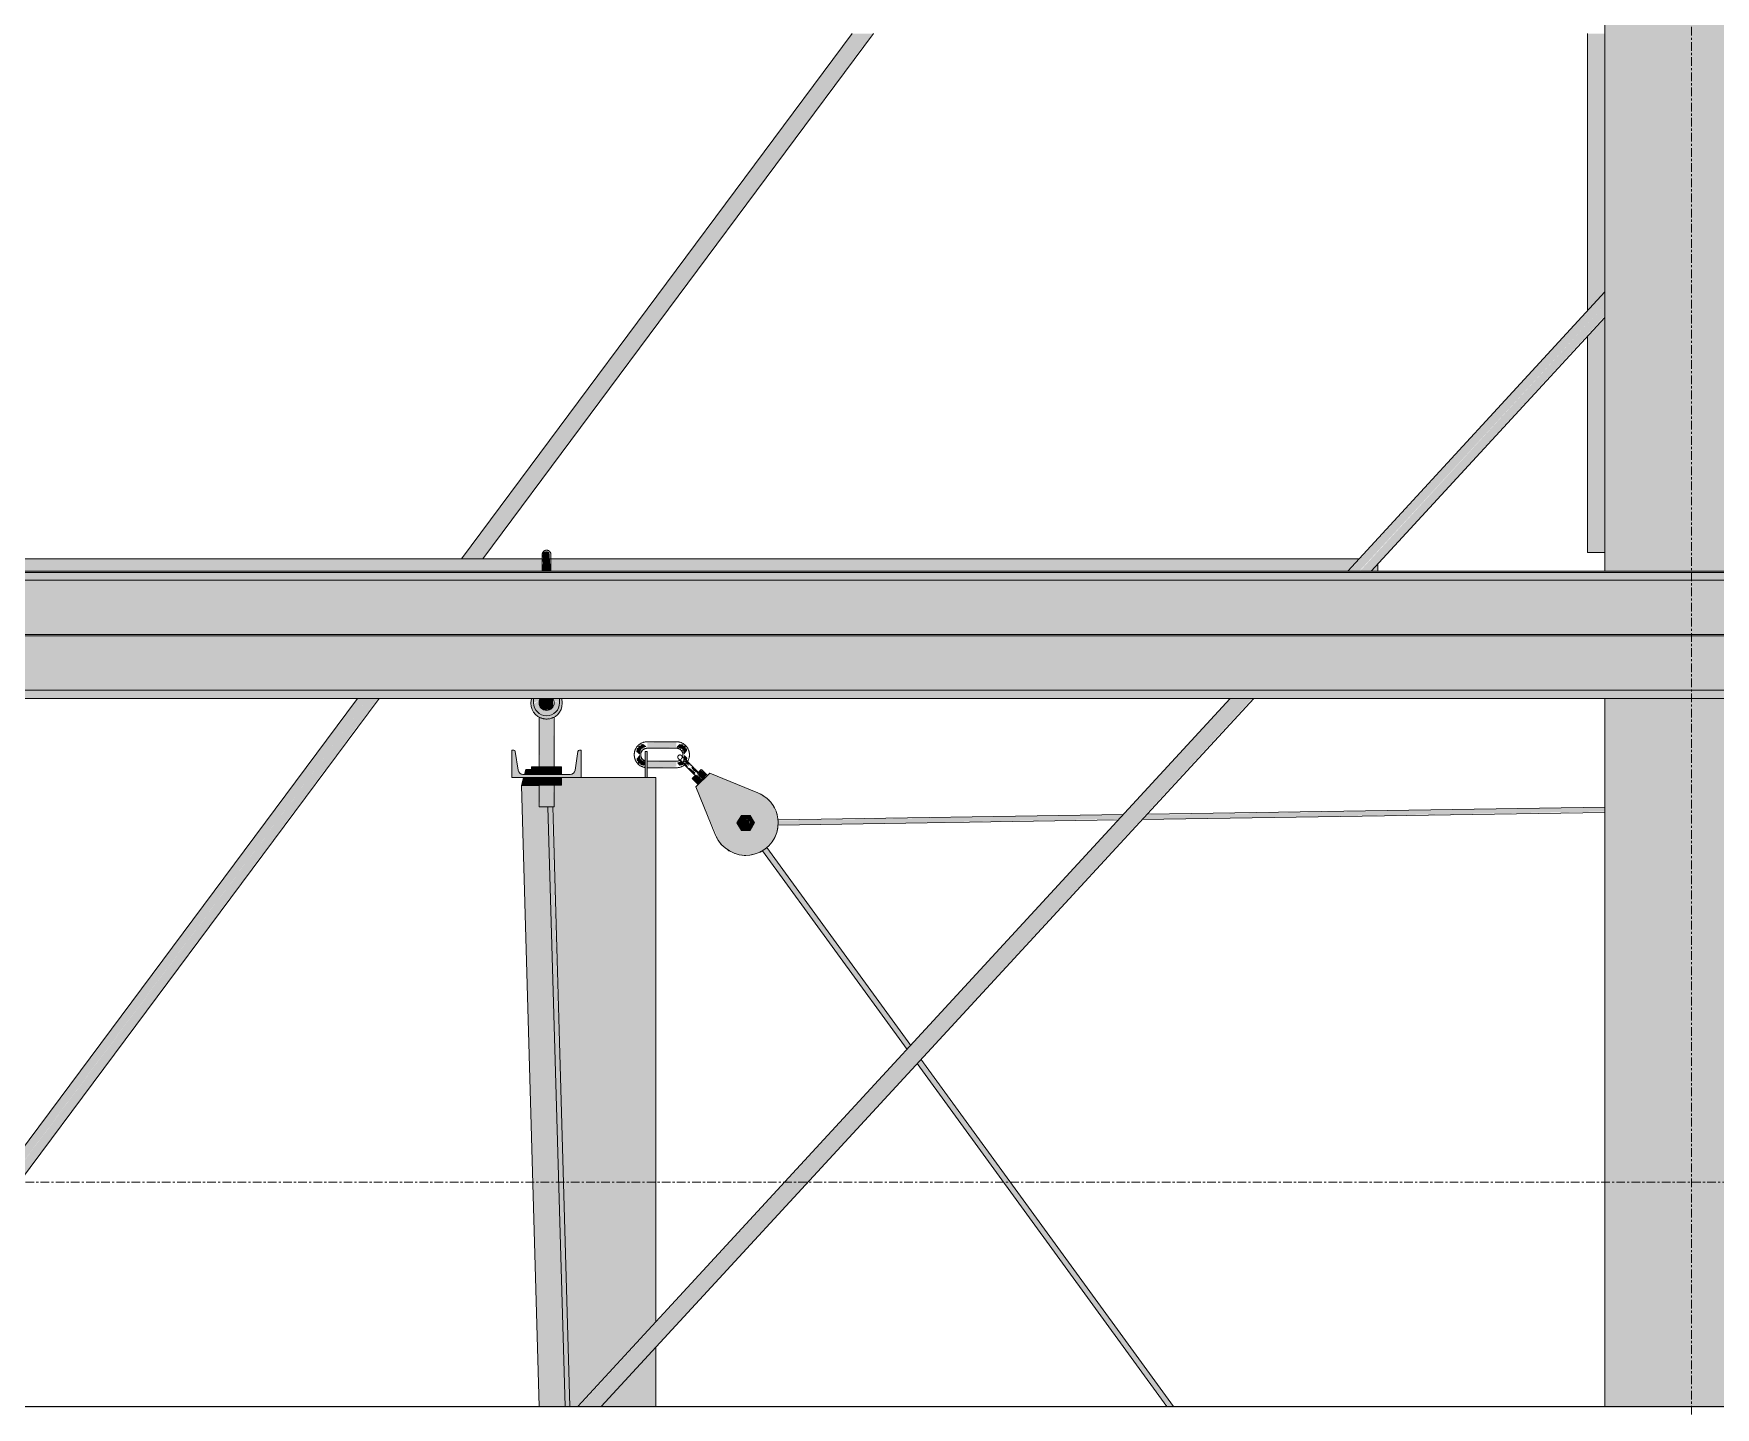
# Model space of a CAD drawing. Header units: inches. Extents: x 20426 to 36845, y -248 to 750.
# Drawn here: x 26660.3 to 26757.4, y 245 to 324.3 of the extents above; entities that cross this region are included whole.
import ezdxf

# ---------------------------------------------------------------- set-up
doc = ezdxf.new("R2010")
doc.units = ezdxf.units.IN
doc.header["$MEASUREMENT"] = 0
doc.linetypes.add('Grid Line 1_2_', pattern=[0.875, 0.5, -0.125, 0.125, -0.125])
for name, color, linetype, lineweight in [('A-FLOR-LEVL', 51, 'Continuous', 9), ('Q-SPCQ', 91, 'Continuous', 9), ('S-BEAM', 12, 'Continuous', 9), ('S-GRID', 1, 'Continuous', 9)]:
    doc.layers.add(name, color=color, linetype=linetype, lineweight=lineweight)

# ---------------------------------------------------------------- blocks, each defined once
blk = doc.blocks.new('Basketball_Backstop-Performance_Sports_Systems-3103-Ceiling_Hung - 27_-0_ to 27_-11 7_8_-V26-Elevation - South')
at = {"layer": 'Q-SPCQ'}
h = blk.add_hatch(color=256, dxfattribs=at)
h.paths.add_polyline_path([(24756.565, 293.994), (24756.515, 293.993), (24756.543, 293.784)], flags=0)
h.paths.add_polyline_path([(24756.528, 293.295), (24756.765, 293.295), (24756.765, 294.444), (24756.56, 294.377), (24756.543, 294.208), (24756.515, 294.234), (24756.565, 293.994), (24756.534, 293.433)], flags=0)
for points in [[(24757.001, 293.295), (24756.926, 294.391), (24756.765, 294.444), (24756.765, 293.295), (24756.926, 293.295)], [(24756.765, 284.75), (24757.14, 284.839), (24757.296, 284.931), (24757.415, 285.027), (24757.55, 285.203), (24757.666, 285.615), (24757.649, 285.828), (24757.62, 285.94), (24757.515, 285.886), (24757.457, 285.415), (24757.296, 285.157), (24756.951, 284.962), (24756.571, 284.963), (24756.235, 285.157), (24756.041, 285.493), (24756.015, 285.94), (24755.889, 285.886), (24755.864, 285.615), (24755.89, 285.422), (24756.116, 285.027), (24756.3, 284.881), (24756.39, 284.839), (24756.692, 284.76)], [(24756.652, 285.265), (24756.984, 285.309), (24757.144, 285.469), (24757.144, 285.906), (24757.019, 285.94), (24756.423, 285.94), (24756.343, 285.801), (24756.343, 285.574), (24756.456, 285.378)], [(24756.926, 281.375), (24758.765, 281.375), (24758.765, 282.955), (24758.574, 282.879), (24758.359, 281.671), (24758.197, 281.563), (24758.131, 281.555), (24755.271, 281.586), (24755.14, 281.729), (24755.122, 281.793), (24754.957, 282.879), (24754.765, 282.955), (24754.765, 281.375)], [(24762.578, 281.375), (24762.578, 282.875), (24762.453, 282.875), (24762.453, 281.375)], [(24762.578, 283.069), (24764.265, 283.117), (24764.265, 283.431), (24762.578, 283.383), (24762.578, 283.088)], [(24756.332, 281.555), (24756.332, 281.992), (24755.899, 281.992), (24755.899, 281.555)], [(24756.926, 281.555), (24757.198, 281.555), (24757.198, 281.992), (24756.332, 281.992), (24756.332, 281.555)], [(24757.198, 281.555), (24757.631, 281.555), (24757.631, 281.992), (24757.198, 281.992)], [(24762.578, 281.944), (24764.265, 281.992), (24764.265, 282.306), (24762.578, 282.258), (24762.578, 281.963)], [(24765.471, 281.544), (24765.556, 281.601), (24765.233, 281.936), (24765.122, 281.976), (24765.138, 281.925), (24765.233, 281.783), (24765.434, 281.657), (24765.468, 281.601)], [(24765.79, 281.225), (24766.006, 281.521), (24765.666, 281.808), (24765.514, 281.656), (24765.545, 281.589), (24765.494, 281.521), (24765.565, 281.45)], [(24756.332, 280.937), (24756.332, 281.375), (24755.899, 281.375), (24755.899, 280.937)], [(24756.926, 280.937), (24757.198, 280.937), (24757.198, 281.375), (24756.332, 281.375), (24756.332, 280.937)], [(24757.631, 280.937), (24757.631, 281.375), (24757.198, 281.375), (24757.198, 280.937)], [(24765.534, 280.969), (24765.79, 281.225), (24765.457, 281.521), (24765.391, 281.477), (24765.359, 281.501), (24765.181, 281.322), (24765.508, 280.995)], [(24768.39, 278.533), (24768.482, 278.625), (24768.442, 278.927), (24768.201, 278.991), (24768.088, 278.927), (24768.015, 278.75), (24768.14, 278.533), (24768.265, 278.533)]]:
    blk.add_hatch(color=256, dxfattribs=at).paths.add_polyline_path(points, flags=0)
h = blk.add_hatch(color=256, dxfattribs=at)
h.paths.add_polyline_path([(24708.765, 293.295), (24756.529, 293.305), (24756.515, 294), (24708.765, 294), (24708.765, 293.487)], flags=0)
h.paths.add_polyline_path([(24757.001, 293.295), (24803.045, 293.295), (24803.696, 294), (24756.991, 293.967), (24756.979, 293.766), (24757.001, 293.307)], flags=0)
h.paths.add_polyline_path([(24804.477, 293.295), (24804.765, 293.295), (24804.765, 293.718), (24804.375, 293.295)], flags=0)
h = blk.add_hatch(color=256, dxfattribs=at)
h.paths.add_polyline_path([(24756.765, 284.937), (24757.144, 285.041), (24757.415, 285.312), (24757.515, 285.687), (24757.185, 285.779), (24757.108, 285.432), (24756.926, 285.301), (24756.597, 285.297), (24756.399, 285.476), (24756.343, 285.687), (24756.321, 285.798), (24756.023, 285.628), (24756.116, 285.312), (24756.39, 285.038), (24756.652, 284.952)], flags=0)
h.paths.add_polyline_path([(24756.015, 285.687), (24756.356, 285.824), (24756.423, 285.94), (24756.015, 285.906), (24756.015, 285.758)], flags=0)
h.paths.add_polyline_path([(24757.515, 285.687), (24757.515, 285.94), (24757.144, 285.906), (24757.232, 285.801)], flags=0)
h = blk.add_hatch(color=256, dxfattribs=at)
h.paths.add_polyline_path([(24756.765, 279.687), (24756.765, 280.937), (24756.329, 280.937), (24756.386, 279.687), (24756.652, 279.687)], flags=0)
h.paths.add_polyline_path([(24756.577, 281.992), (24756.765, 281.992), (24756.765, 284.75), (24756.387, 284.833), (24756.335, 284.859), (24756.387, 281.992), (24756.518, 281.992)], flags=0)
h = blk.add_hatch(color=256, dxfattribs=at)
h.paths.add_polyline_path([(24757.075, 279.687), (24757.203, 279.687), (24757.144, 280.937), (24756.765, 280.937), (24756.765, 279.687), (24756.984, 279.687)], flags=0)
h.paths.add_polyline_path([(24756.953, 281.992), (24757.2, 281.992), (24757.143, 284.833), (24756.895, 284.761), (24756.765, 284.75), (24756.765, 281.992), (24756.926, 281.992)], flags=0)
h = blk.add_hatch(color=256, dxfattribs=at)
h.paths.add_polyline_path([(24762.21, 282.945), (24762.254, 282.811), (24762.287, 282.951)], flags=0)
h.paths.add_polyline_path([(24762.287, 283.063), (24762.313, 282.953), (24762.454, 283.019), (24762.313, 283.056)], flags=0)
h.paths.add_polyline_path([(24762.148, 282.687), (24762.21, 282.945), (24762.287, 283.063), (24762.544, 283.156), (24762.341, 283.306), (24762.2, 283.281), (24762.21, 283.216), (24762.047, 283.218), (24762.063, 283.097), (24761.984, 283.065), (24761.947, 282.859), (24762.063, 282.76)], flags=0)
h = blk.add_hatch(color=256, dxfattribs=at)
h.paths.add_polyline_path([(24762.321, 282.32), (24762.453, 282.364), (24762.315, 282.397)], flags=0)
h.paths.add_polyline_path([(24762.202, 282.397), (24762.313, 282.422), (24762.246, 282.564), (24762.209, 282.422)], flags=0)
h.paths.add_polyline_path([(24762.406, 282.057), (24762.453, 282.173), (24762.453, 282.282), (24762.202, 282.397), (24762.148, 282.687), (24761.959, 282.451), (24761.984, 282.31), (24762.049, 282.32), (24762.047, 282.157), (24762.166, 282.178), (24762.2, 282.094), (24762.341, 282.069)], flags=0)
h = blk.add_hatch(color=256, dxfattribs=at)
h.paths.add_polyline_path([(24764.522, 283.055), (24764.389, 283.011), (24764.528, 282.978)], flags=0)
h.paths.add_polyline_path([(24764.641, 282.978), (24764.53, 282.953), (24764.596, 282.811), (24764.634, 282.953)], flags=0)
h.paths.add_polyline_path([(24764.695, 282.687), (24764.884, 282.924), (24764.859, 283.065), (24764.794, 283.055), (24764.796, 283.218), (24764.677, 283.197), (24764.643, 283.281), (24764.42, 283.299), (24764.265, 283.117), (24764.522, 283.055), (24764.641, 282.978), (24764.671, 282.811)], flags=0)
h = blk.add_hatch(color=256, dxfattribs=at)
h.paths.add_polyline_path([(24764.53, 282.422), (24764.618, 282.485), (24764.56, 282.494), (24764.538, 282.44)], flags=0)
h.paths.add_polyline_path([(24764.556, 282.312), (24764.523, 282.419), (24764.389, 282.356), (24764.523, 282.321)], flags=0)
h.paths.add_polyline_path([(24764.437, 282.057), (24764.639, 282.096), (24764.639, 282.158), (24764.678, 282.197), (24764.523, 282.306), (24764.299, 282.219), (24764.389, 282.114)], flags=0)
h.paths.add_polyline_path([(24764.639, 282.24), (24764.73, 282.285), (24764.687, 282.371), (24764.61, 282.331), (24764.633, 282.258)], flags=0)
h.paths.add_polyline_path([(24764.862, 282.329), (24764.896, 282.516), (24764.695, 282.687), (24764.704, 282.485), (24764.861, 282.331)], flags=0)
h = blk.add_hatch(color=256, dxfattribs=at)
h.paths.add_polyline_path([(24755.899, 280.918), (24755.899, 280.937), (24755.899, 281.375), (24755.441, 281.375), (24755.333, 280.918), (24755.399, 280.918)], flags=0)
h.paths.add_polyline_path([(24755.491, 281.555), (24755.899, 281.555), (24755.899, 281.832), (24755.568, 281.832)], flags=0)
h = blk.add_hatch(color=256, dxfattribs=at)
h.paths.add_polyline_path([(24764.909, 281.935), (24764.909, 282.038), (24764.852, 282.116), (24764.829, 282.186), (24764.675, 282.258), (24764.639, 282.24), (24764.741, 282.129)], flags=0)
h.paths.add_polyline_path([(24764.639, 282.24), (24764.546, 282.384), (24764.557, 282.312), (24764.631, 282.247)], flags=0)
h = blk.add_hatch(color=256, dxfattribs=at)
h.paths.add_polyline_path([(24765.018, 282.043), (24764.95, 282.147), (24765.08, 282.106), (24764.861, 282.331), (24764.631, 282.384), (24764.917, 282.098)], flags=0)
h.paths.add_polyline_path([(24764.704, 282.485), (24764.572, 282.584), (24764.575, 282.493)], flags=0)
h.paths.add_polyline_path([(24764.861, 282.331), (24764.704, 282.485), (24764.631, 282.419), (24764.722, 282.384)], flags=0)
h = blk.add_hatch(color=256, dxfattribs=at)
h.paths.add_polyline_path([(24765.418, 281.457), (24765.415, 281.548), (24765.331, 281.521), (24765.393, 281.476)], flags=0)
h.paths.add_polyline_path([(24765.286, 281.555), (24765.359, 281.622), (24765.359, 281.657), (24765.013, 281.935), (24765.02, 281.9), (24764.909, 281.935), (24765.233, 281.608)], flags=0)
h = blk.add_hatch(color=256, dxfattribs=at)
h.paths.add_polyline_path([(24757.716, 196.795), (24759.21, 196.795), (24758.042, 237.69), (24756.548, 237.69), (24757.527, 203.407)], flags=0)
h.paths.add_polyline_path([(24757.832, 245.045), (24756.842, 279.687), (24756.328, 279.687), (24756.328, 280.918), (24755.313, 280.918), (24756.338, 245.045), (24756.926, 245.045)], flags=0)
h = blk.add_hatch(color=256, dxfattribs=at)
h.paths.add_polyline_path([(24756.897, 196.795), (24757.716, 196.795), (24756.897, 224.125), (24756.453, 224.125), (24756.51, 196.795), (24756.735, 196.795)], flags=0)
h.paths.add_polyline_path([(24759.765, 196.795), (24759.765, 224.75), (24758.692, 224.75), (24759.491, 196.795)], flags=0)
h.paths.add_polyline_path([(24756.68, 224.312), (24756.93, 224.312), (24756.897, 224.75), (24756.453, 224.75), (24756.492, 224.312), (24756.566, 224.312)], flags=0)
h.paths.add_polyline_path([(24756.903, 225.25), (24756.891, 225.687), (24756.453, 225.687), (24756.491, 225.25), (24756.897, 225.25)], flags=0)
h.paths.add_polyline_path([(24758.678, 225.25), (24759.765, 225.25), (24759.765, 237.69), (24758.323, 237.69), (24758.605, 227.818)], flags=0)
h.paths.add_polyline_path([(24756.885, 225.875), (24756.548, 237.69), (24756.453, 237.69), (24756.491, 225.875), (24756.677, 225.875)], flags=0)
h.paths.add_polyline_path([(24758.284, 245.045), (24758.57, 245.045), (24759.765, 246.341), (24759.765, 281.375), (24757.631, 281.375), (24757.631, 280.937), (24757.201, 280.918), (24757.144, 279.687), (24757.123, 279.687), (24758.113, 245.045)], flags=0)
h = blk.add_hatch(color=256, dxfattribs=at)
h.paths.add_polyline_path([(24759.765, 196.795), (24763.078, 196.795), (24763.078, 224.759), (24760.623, 224.768), (24759.765, 224.75), (24759.765, 203.407)], flags=0)
h.paths.add_polyline_path([(24761.853, 225.211), (24763.078, 225.25), (24763.078, 237.69), (24759.765, 237.69), (24759.765, 225.241), (24761.673, 225.22)], flags=0)
h.paths.add_polyline_path([(24760.499, 245.045), (24763.078, 245.045), (24763.078, 248.482), (24759.954, 245.045), (24760.474, 245.045)], flags=0)
h.paths.add_polyline_path([(24759.765, 246.341), (24763.078, 249.935), (24763.078, 281.375), (24759.765, 281.375), (24759.765, 247.346)], flags=0)
h = blk.add_hatch(color=256, dxfattribs=at)
h.paths.add_polyline_path([(24768.354, 276.877), (24768.807, 276.955), (24769.228, 277.141), (24769.591, 277.424), (24769.885, 277.812), (24770.06, 278.208), (24770.138, 278.662), (24770.103, 279.121), (24769.885, 279.671), (24769.71, 279.945), (24769.375, 280.261), (24768.682, 280.605), (24766.188, 281.623), (24765.393, 280.827), (24766.754, 277.64), (24767.07, 277.305), (24767.458, 277.058), (24767.895, 276.912)], flags=0)
h.paths.add_polyline_path([(24768.518, 278.312), (24767.99, 278.353), (24767.76, 278.75), (24768.049, 279.187), (24768.533, 279.16), (24768.763, 278.738), (24768.52, 278.317)], flags=0)
h = blk.add_hatch(color=256, dxfattribs=at)
h.paths.add_polyline_path([(24770.131, 278.622), (24789.844, 278.973), (24790.089, 279.239), (24770.122, 278.889), (24770.132, 278.628)], flags=0)
h.paths.add_polyline_path([(24768.488, 278.639), (24768.503, 278.823), (24768.46, 278.793), (24768.482, 278.642)], flags=0)
h.paths.add_polyline_path([(24791.149, 278.943), (24817.89, 279.407), (24817.89, 279.663), (24791.398, 279.213), (24791.15, 278.943)], flags=0)
h.paths.add_polyline_path([(24827.89, 279.503), (24909.169, 280.787), (24909.112, 280.937), (24908.857, 280.978), (24908.857, 281.049), (24877.88, 280.577), (24827.89, 279.769), (24827.89, 279.505)], flags=0)
h.paths.add_polyline_path([(24911.542, 280.829), (24911.549, 280.873), (24911.54, 280.833)], flags=0)
h = blk.add_hatch(color=256, dxfattribs=at)
h.paths.add_polyline_path([(24759.21, 196.795), (24759.491, 196.795), (24758.323, 237.69), (24758.042, 237.69), (24759.021, 203.407)], flags=0)
h.paths.add_polyline_path([(24757.832, 245.045), (24758.113, 245.045), (24757.075, 279.687), (24756.842, 279.687), (24757.766, 247.346)], flags=0)
h = blk.add_hatch(color=256, dxfattribs=at)
h.paths.add_polyline_path([(24768.013, 278.312), (24768.518, 278.312), (24768.77, 278.75), (24768.518, 279.187), (24768.013, 279.187), (24767.76, 278.75), (24767.922, 278.47)], flags=0)
h.paths.add_polyline_path([(24768.265, 278.5), (24768.088, 278.573), (24768.015, 278.75), (24768.088, 278.927), (24768.265, 279), (24768.442, 278.927), (24768.515, 278.75), (24768.442, 278.573), (24768.33, 278.509)], flags=0)
h = blk.add_hatch(color=256, dxfattribs=at)
h.paths.add_polyline_path([(24815.944, 212.937), (24816.119, 213.033), (24816.32, 212.951), (24798.269, 237.69), (24797.939, 237.69), (24815.921, 212.968)], flags=0)
h.paths.add_polyline_path([(24792.899, 245.045), (24792.975, 245.045), (24778.353, 265.058), (24778.188, 264.842), (24792.646, 245.045), (24792.879, 245.045)], flags=0)
h.paths.add_polyline_path([(24777.584, 265.673), (24777.8, 265.907), (24769.447, 277.312), (24769.253, 277.126), (24776.71, 266.875)], flags=0)
for p, q in [((24756.655, 294), (24708.765, 294)), ((24803.697, 294), (24756.825, 294)), ((24804.765, 293.726), (24804.765, 293.304)), ((24756.015, 285.94), (24756.015, 285.687)), ((24757.515, 285.687), (24757.515, 285.94)), ((24756.328, 284.862), (24756.328, 281.992)), ((24756.328, 284.862), (24756.328, 281.992)), ((24757.203, 281.992), (24757.203, 284.862)), ((24757.203, 281.992), (24757.203, 284.862)), ((24754.868, 282.955), (24754.765, 282.955)), ((24754.765, 282.955), (24754.765, 281.375)), ((24755.122, 281.793), (24754.957, 282.879)), ((24758.574, 282.879), (24758.408, 281.793)), ((24758.765, 282.955), (24758.663, 282.955)), ((24758.765, 281.375), (24758.765, 282.955)), ((24762.453, 281.375), (24762.453, 282.875)), ((24762.578, 282.875), (24762.453, 282.875)), ((24764.265, 283.437), (24762.578, 283.437)), ((24762.578, 283.062), (24764.265, 283.062)), ((24762.578, 282.875), (24762.578, 281.375)), ((24755.568, 281.832), (24755.491, 281.555)), ((24755.899, 281.832), (24755.568, 281.832)), ((24755.899, 281.992), (24756.332, 281.992)), ((24755.899, 281.555), (24755.899, 281.992)), ((24756.332, 281.992), (24757.198, 281.992)), ((24756.332, 281.555), (24756.332, 281.992)), ((24757.198, 281.992), (24757.631, 281.992)), ((24757.198, 281.555), (24757.198, 281.992)), ((24757.631, 281.992), (24757.631, 281.555)), ((24764.265, 282.312), (24762.578, 282.312)), ((24762.578, 281.937), (24764.265, 281.937)), ((24765.565, 281.707), (24765.693, 281.835)), ((24766.056, 281.49), (24765.702, 281.844)), ((24754.765, 281.375), (24758.765, 281.375)), ((24755.441, 281.375), (24755.313, 280.918)), ((24755.313, 280.918), (24756.341, 280.918)), ((24755.313, 280.918), (24756.338, 245.045)), ((24758.131, 281.555), (24755.399, 281.555)), ((24755.899, 280.937), (24755.899, 281.375)), ((24756.332, 280.937), (24755.899, 280.937)), ((24756.328, 280.937), (24756.328, 279.687)), ((24756.332, 280.937), (24756.332, 281.375)), ((24757.198, 280.937), (24756.332, 280.937)), ((24757.198, 280.937), (24757.198, 281.375)), ((24757.631, 280.937), (24757.198, 280.937)), ((24757.203, 279.687), (24757.203, 280.937)), ((24757.631, 281.375), (24757.631, 280.937)), ((24758.759, 281.375), (24759.765, 281.375)), ((24759.765, 281.375), (24763.078, 281.375)), ((24763.078, 249.929), (24763.078, 281.375)), ((24765.172, 281.313), (24765.525, 280.96)), ((24765.181, 281.322), (24765.304, 281.446)), ((24765.393, 280.827), (24766.188, 281.623)), ((24765.393, 280.827), (24766.529, 278.042)), ((24768.974, 280.486), (24766.188, 281.623)), ((24756.765, 279.687), (24756.328, 279.687)), ((24757.203, 279.687), (24756.765, 279.687)), ((24757.832, 245.045), (24756.842, 279.687)), ((24758.113, 245.045), (24757.123, 279.687)), ((24768.013, 279.187), (24767.76, 278.75)), ((24767.76, 278.75), (24768.013, 278.312)), ((24768.518, 279.187), (24768.013, 279.187)), ((24768.77, 278.75), (24768.518, 279.187)), ((24768.518, 278.312), (24768.77, 278.75)), ((24790.092, 279.239), (24770.117, 278.935)), ((24770.131, 278.622), (24789.8, 278.922)), ((24791.146, 278.943), (24817.89, 279.35)), ((24817.89, 279.663), (24791.484, 279.26)), ((24768.013, 278.312), (24768.518, 278.312)), ((24769.237, 277.148), (24777.586, 265.67)), ((24777.802, 265.904), (24769.484, 277.34)), ((24778.172, 264.865), (24792.589, 245.045)), ((24792.975, 245.045), (24778.387, 265.1)), ((24763.078, 245.045), (24763.078, 248.489))]:
    blk.add_line(p, q, dxfattribs=at)
at = {"layer": 'Q-SPCQ', "flags": 128}
for points in [[(24756.515, 294.25), (24756.515, 294.26), (24756.516, 294.27), (24756.517, 294.28), (24756.518, 294.29), (24756.52, 294.3), (24756.522, 294.309), (24756.525, 294.319), (24756.528, 294.329), (24756.531, 294.338), (24756.535, 294.347), (24756.539, 294.356), (24756.543, 294.365), (24756.548, 294.374), (24756.553, 294.383), (24756.559, 294.391), (24756.565, 294.399), (24756.571, 294.407), (24756.577, 294.415), (24756.584, 294.422), (24756.591, 294.429), (24756.598, 294.436), (24756.606, 294.443), (24756.614, 294.449), (24756.622, 294.455), (24756.63, 294.46), (24756.639, 294.466), (24756.647, 294.47), (24756.656, 294.475), (24756.665, 294.479), (24756.675, 294.483), (24756.684, 294.486), (24756.694, 294.49), (24756.703, 294.492), (24756.713, 294.494), (24756.723, 294.496), (24756.733, 294.498), (24756.743, 294.499), (24756.753, 294.5), (24756.763, 294.5), (24756.765, 294.5)], [(24756.515, 294.25), (24756.515, 294.26), (24756.516, 294.27), (24756.517, 294.28), (24756.518, 294.29), (24756.52, 294.3), (24756.522, 294.309), (24756.525, 294.319), (24756.528, 294.329), (24756.531, 294.338), (24756.535, 294.347), (24756.539, 294.356), (24756.543, 294.365), (24756.548, 294.374), (24756.553, 294.383), (24756.559, 294.391), (24756.565, 294.399), (24756.571, 294.407), (24756.577, 294.415), (24756.584, 294.422), (24756.591, 294.429), (24756.598, 294.436), (24756.606, 294.443), (24756.614, 294.449), (24756.622, 294.455), (24756.63, 294.46), (24756.639, 294.466), (24756.647, 294.47), (24756.656, 294.475), (24756.665, 294.479), (24756.675, 294.483), (24756.684, 294.486), (24756.694, 294.49), (24756.703, 294.492), (24756.713, 294.494), (24756.723, 294.496), (24756.733, 294.498), (24756.743, 294.499), (24756.753, 294.5), (24756.763, 294.5), (24756.765, 294.5)], [(24756.765, 294.5), (24756.775, 294.5), (24756.785, 294.499), (24756.795, 294.498), (24756.805, 294.497), (24756.815, 294.495), (24756.825, 294.493), (24756.834, 294.49), (24756.844, 294.487), (24756.853, 294.484), (24756.863, 294.48), (24756.872, 294.476), (24756.881, 294.472), (24756.889, 294.467), (24756.898, 294.462), (24756.906, 294.456), (24756.915, 294.451), (24756.922, 294.444), (24756.93, 294.438), (24756.937, 294.431), (24756.945, 294.424), (24756.951, 294.417), (24756.958, 294.409), (24756.964, 294.401), (24756.97, 294.393)], [(24756.765, 294.5), (24756.775, 294.5), (24756.785, 294.499), (24756.795, 294.498), (24756.805, 294.497), (24756.815, 294.495), (24756.825, 294.493), (24756.834, 294.49), (24756.844, 294.487), (24756.853, 294.484), (24756.863, 294.48), (24756.872, 294.476), (24756.881, 294.472), (24756.889, 294.467), (24756.898, 294.462), (24756.906, 294.456), (24756.915, 294.451), (24756.922, 294.444), (24756.93, 294.438), (24756.937, 294.431), (24756.945, 294.424), (24756.951, 294.417), (24756.958, 294.409), (24756.964, 294.401), (24756.97, 294.393), (24756.976, 294.385), (24756.981, 294.377), (24756.986, 294.368), (24756.99, 294.359), (24756.994, 294.35), (24756.998, 294.341), (24757.002, 294.331), (24757.005, 294.322), (24757.007, 294.312), (24757.01, 294.302), (24757.012, 294.292), (24757.013, 294.283), (24757.014, 294.273), (24757.015, 294.263), (24757.015, 294.253), (24757.015, 294.25)], [(24756.976, 294.385), (24756.981, 294.377), (24756.986, 294.368), (24756.99, 294.359), (24756.994, 294.35), (24756.998, 294.341), (24757.002, 294.331), (24757.005, 294.322), (24757.007, 294.312), (24757.01, 294.302), (24757.012, 294.292), (24757.013, 294.283), (24757.014, 294.273), (24757.015, 294.263), (24757.015, 294.253), (24757.015, 294.25)], [(24756.515, 294.233), (24756.515, 294.242), (24756.515, 294.247), (24756.515, 294.25)], [(24756.515, 294.25), (24756.515, 294.248), (24756.515, 294.244), (24756.515, 294.236)], [(24756.515, 293.975), (24756.515, 294.014), (24756.515, 294.05), (24756.515, 294.084), (24756.515, 294.114), (24756.515, 294.142), (24756.515, 294.166), (24756.515, 294.187), (24756.515, 294.206), (24756.515, 294.221), (24756.515, 294.233), (24756.515, 294.242), (24756.515, 294.247), (24756.515, 294.25)], [(24756.515, 294.25), (24756.515, 294.248), (24756.515, 294.244), (24756.515, 294.236), (24756.515, 294.224), (24756.515, 294.21), (24756.515, 294.193), (24756.515, 294.172), (24756.515, 294.148), (24756.515, 294.122), (24756.515, 294.092), (24756.515, 294.06), (24756.515, 294.024), (24756.515, 293.986), (24756.515, 293.945), (24756.515, 293.901), (24756.515, 293.854), (24756.515, 293.805), (24756.515, 293.754), (24756.515, 293.7), (24756.515, 293.643), (24756.515, 293.585), (24756.515, 293.524), (24756.515, 293.462), (24756.515, 293.397), (24756.515, 293.331)], [(24756.515, 294.172), (24756.515, 294.148), (24756.515, 294.122), (24756.515, 294.092), (24756.515, 294.06), (24756.515, 294.024), (24756.515, 293.986)], [(24756.515, 294.014), (24756.515, 294.05), (24756.515, 294.084), (24756.515, 294.114), (24756.515, 294.142), (24756.515, 294.166)], [(24757.015, 294.233), (24757.015, 294.242), (24757.015, 294.247), (24757.015, 294.25)], [(24757.015, 294.25), (24757.015, 294.248), (24757.015, 294.244), (24757.015, 294.236)], [(24757.015, 293.312), (24757.015, 293.379), (24757.015, 293.444), (24757.015, 293.508), (24757.015, 293.569), (24757.015, 293.628), (24757.015, 293.685), (24757.015, 293.739), (24757.015, 293.791), (24757.015, 293.841), (24757.015, 293.888), (24757.015, 293.933), (24757.015, 293.975), (24757.015, 294.014), (24757.015, 294.05), (24757.015, 294.084), (24757.015, 294.114), (24757.015, 294.142), (24757.015, 294.166), (24757.015, 294.187), (24757.015, 294.206), (24757.015, 294.221), (24757.015, 294.233), (24757.015, 294.242), (24757.015, 294.247), (24757.015, 294.25)], [(24757.015, 294.25), (24757.015, 294.248), (24757.015, 294.244), (24757.015, 294.236), (24757.015, 294.224), (24757.015, 294.21), (24757.015, 294.193), (24757.015, 294.172), (24757.015, 294.148), (24757.015, 294.122), (24757.015, 294.092), (24757.015, 294.06), (24757.015, 294.024), (24757.015, 293.986)], [(24757.015, 294.172), (24757.015, 294.148), (24757.015, 294.122), (24757.015, 294.092), (24757.015, 294.06), (24757.015, 294.024), (24757.015, 293.986)], [(24757.015, 294.014), (24757.015, 294.05), (24757.015, 294.084), (24757.015, 294.114), (24757.015, 294.142), (24757.015, 294.166)], [(24762.578, 283.437), (24762.548, 283.437), (24762.518, 283.435), (24762.488, 283.432), (24762.458, 283.428), (24762.429, 283.423), (24762.399, 283.416), (24762.37, 283.408), (24762.342, 283.399), (24762.314, 283.389), (24762.286, 283.378), (24762.258, 283.366), (24762.231, 283.353), (24762.205, 283.338), (24762.179, 283.323), (24762.154, 283.307), (24762.13, 283.289), (24762.106, 283.271), (24762.083, 283.251), (24762.061, 283.231), (24762.04, 283.21), (24762.019, 283.188), (24762, 283.165), (24761.981, 283.142), (24761.963, 283.118), (24761.947, 283.093), (24761.931, 283.067), (24761.916, 283.041), (24761.903, 283.014), (24761.89, 282.987), (24761.879, 282.959), (24761.868, 282.931), (24761.859, 282.903), (24761.851, 282.874), (24761.844, 282.844), (24761.839, 282.815), (24761.834, 282.785), (24761.831, 282.756), (24761.829, 282.726), (24761.828, 282.696), (24761.828, 282.687)], [(24761.828, 282.687), (24761.828, 282.658), (24761.83, 282.628), (24761.833, 282.598), (24761.837, 282.568), (24761.843, 282.538), (24761.849, 282.509), (24761.857, 282.48), (24761.866, 282.452), (24761.876, 282.423), (24761.887, 282.395), (24761.899, 282.368), (24761.912, 282.341), (24761.927, 282.315), (24761.942, 282.289), (24761.959, 282.264), (24761.976, 282.24), (24761.995, 282.216), (24762.014, 282.193), (24762.034, 282.171), (24762.055, 282.149), (24762.077, 282.129), (24762.1, 282.109), (24762.123, 282.091), (24762.148, 282.073), (24762.172, 282.056), (24762.198, 282.041), (24762.224, 282.026), (24762.251, 282.012), (24762.278, 282), (24762.306, 281.988), (24762.334, 281.978), (24762.363, 281.969), (24762.392, 281.961), (24762.421, 281.954), (24762.45, 281.948)], [(24762.203, 282.687), (24762.203, 282.702), (24762.204, 282.717), (24762.205, 282.732), (24762.208, 282.747), (24762.21, 282.762), (24762.213, 282.777), (24762.217, 282.791), (24762.222, 282.805), (24762.227, 282.82), (24762.232, 282.834), (24762.238, 282.847), (24762.245, 282.861), (24762.252, 282.874), (24762.26, 282.887), (24762.268, 282.899), (24762.277, 282.911), (24762.286, 282.923), (24762.296, 282.935), (24762.306, 282.946), (24762.316, 282.957), (24762.327, 282.967), (24762.339, 282.977), (24762.351, 282.986), (24762.363, 282.995), (24762.375, 283.003), (24762.388, 283.011), (24762.401, 283.018), (24762.414, 283.025), (24762.428, 283.031), (24762.442, 283.037), (24762.456, 283.042), (24762.47, 283.047), (24762.485, 283.051), (24762.499, 283.054), (24762.514, 283.057), (24762.529, 283.059), (24762.544, 283.061), (24762.559, 283.062), (24762.574, 283.062), (24762.578, 283.062)], [(24762.446, 282.337), (24762.432, 282.342), (24762.418, 282.348), (24762.405, 282.355), (24762.391, 282.362), (24762.379, 282.37), (24762.366, 282.378), (24762.354, 282.387), (24762.342, 282.396), (24762.33, 282.406), (24762.319, 282.416), (24762.309, 282.426), (24762.298, 282.437), (24762.289, 282.449), (24762.279, 282.46), (24762.271, 282.472), (24762.262, 282.485), (24762.254, 282.498), (24762.247, 282.511), (24762.24, 282.524), (24762.234, 282.538), (24762.228, 282.552), (24762.223, 282.566), (24762.218, 282.58), (24762.214, 282.594), (24762.211, 282.609), (24762.208, 282.624), (24762.206, 282.639), (24762.204, 282.653), (24762.203, 282.668), (24762.203, 282.683), (24762.203, 282.687)], [(24765.015, 282.687), (24765.015, 282.717), (24765.013, 282.747), (24765.01, 282.777), (24765.006, 282.807), (24765, 282.837), (24764.994, 282.866), (24764.986, 282.895), (24764.977, 282.923), (24764.967, 282.952), (24764.956, 282.98), (24764.944, 283.007), (24764.93, 283.034), (24764.916, 283.06), (24764.901, 283.086), (24764.884, 283.111), (24764.867, 283.135), (24764.848, 283.159), (24764.829, 283.182), (24764.809, 283.204), (24764.788, 283.226), (24764.766, 283.246), (24764.743, 283.266), (24764.72, 283.284), (24764.695, 283.302), (24764.67, 283.319), (24764.645, 283.334), (24764.619, 283.349), (24764.592, 283.363), (24764.565, 283.375), (24764.537, 283.387), (24764.509, 283.397), (24764.48, 283.406), (24764.451, 283.414), (24764.422, 283.421), (24764.393, 283.427), (24764.363, 283.431), (24764.333, 283.434), (24764.303, 283.437), (24764.273, 283.437), (24764.265, 283.437)], [(24764.265, 283.062), (24764.28, 283.062), (24764.295, 283.061), (24764.31, 283.06), (24764.325, 283.058), (24764.34, 283.055), (24764.354, 283.052), (24764.369, 283.048), (24764.383, 283.043), (24764.397, 283.038), (24764.411, 283.033), (24764.425, 283.027), (24764.438, 283.02), (24764.452, 283.013), (24764.464, 283.005), (24764.477, 282.997), (24764.489, 282.988), (24764.501, 282.979), (24764.512, 282.969), (24764.524, 282.959), (24764.534, 282.949), (24764.544, 282.938), (24764.554, 282.926), (24764.564, 282.915), (24764.572, 282.903), (24764.581, 282.89), (24764.589, 282.877), (24764.596, 282.864), (24764.603, 282.851), (24764.609, 282.837), (24764.615, 282.823), (24764.62, 282.809), (24764.624, 282.795), (24764.628, 282.781), (24764.632, 282.766), (24764.635, 282.751), (24764.637, 282.736), (24764.639, 282.722), (24764.64, 282.707), (24764.64, 282.692), (24764.64, 282.687)], [(24764.376, 282.462), (24764.373, 282.466), (24764.369, 282.47), (24764.366, 282.474), (24764.363, 282.478), (24764.36, 282.482), (24764.358, 282.486), (24764.355, 282.49), (24764.353, 282.495), (24764.351, 282.499), (24764.349, 282.504), (24764.347, 282.508), (24764.345, 282.513), (24764.344, 282.518), (24764.343, 282.523), (24764.342, 282.528), (24764.341, 282.533), (24764.34, 282.538), (24764.34, 282.543), (24764.34, 282.548), (24764.34, 282.553), (24764.34, 282.558), (24764.34, 282.563), (24764.341, 282.567), (24764.341, 282.572), (24764.342, 282.577), (24764.344, 282.582), (24764.345, 282.587), (24764.346, 282.592), (24764.348, 282.596), (24764.35, 282.601), (24764.352, 282.606), (24764.355, 282.61), (24764.357, 282.614), (24764.36, 282.619), (24764.362, 282.623), (24764.365, 282.627), (24764.368, 282.631), (24764.372, 282.634), (24764.375, 282.638), (24764.376, 282.639)], [(24764.376, 282.639), (24764.38, 282.643), (24764.383, 282.646), (24764.387, 282.649), (24764.391, 282.652), (24764.395, 282.655), (24764.4, 282.658), (24764.404, 282.66), (24764.408, 282.662), (24764.413, 282.665), (24764.418, 282.667), (24764.422, 282.668), (24764.427, 282.67), (24764.432, 282.671), (24764.437, 282.673), (24764.441, 282.674), (24764.446, 282.674), (24764.451, 282.675), (24764.456, 282.675), (24764.461, 282.676), (24764.466, 282.676), (24764.471, 282.676), (24764.476, 282.675), (24764.481, 282.675), (24764.486, 282.674), (24764.491, 282.673), (24764.496, 282.672), (24764.501, 282.67), (24764.506, 282.669), (24764.51, 282.667), (24764.515, 282.665), (24764.519, 282.663), (24764.524, 282.661), (24764.528, 282.658), (24764.532, 282.656), (24764.537, 282.653), (24764.541, 282.65), (24764.545, 282.647), (24764.548, 282.643), (24764.552, 282.64), (24764.553, 282.639)], [(24765.083, 282.109), (24765.062, 282.13), (24765.041, 282.151), (24765.02, 282.172), (24764.999, 282.193), (24764.978, 282.214), (24764.957, 282.235), (24764.937, 282.255), (24764.916, 282.276), (24764.896, 282.296), (24764.877, 282.315), (24764.857, 282.335), (24764.838, 282.354), (24764.82, 282.372), (24764.802, 282.39), (24764.784, 282.408), (24764.767, 282.425), (24764.75, 282.442), (24764.734, 282.458), (24764.718, 282.474), (24764.703, 282.489), (24764.688, 282.504), (24764.674, 282.518), (24764.661, 282.531), (24764.649, 282.543), (24764.637, 282.555), (24764.626, 282.566), (24764.616, 282.576), (24764.606, 282.586), (24764.597, 282.595), (24764.589, 282.603), (24764.582, 282.61), (24764.575, 282.617), (24764.57, 282.622), (24764.565, 282.627), (24764.561, 282.631), (24764.557, 282.635), (24764.555, 282.637), (24764.554, 282.638), (24764.553, 282.639)], [(24764.553, 282.639), (24764.553, 282.639), (24764.555, 282.637), (24764.557, 282.635), (24764.56, 282.632), (24764.563, 282.629), (24764.568, 282.624), (24764.574, 282.618), (24764.58, 282.612), (24764.587, 282.605), (24764.595, 282.597), (24764.603, 282.589), (24764.613, 282.579), (24764.623, 282.569), (24764.634, 282.558), (24764.646, 282.546), (24764.658, 282.534)], [(24764.64, 282.687), (24764.64, 282.673), (24764.639, 282.658), (24764.638, 282.643), (24764.635, 282.628), (24764.633, 282.613), (24764.629, 282.598), (24764.626, 282.584), (24764.621, 282.57)], [(24764.912, 282.308), (24764.927, 282.334), (24764.94, 282.361), (24764.953, 282.388), (24764.964, 282.416), (24764.975, 282.444), (24764.984, 282.472), (24764.992, 282.501), (24764.999, 282.531), (24765.004, 282.56), (24765.009, 282.59), (24765.012, 282.619), (24765.014, 282.649), (24765.015, 282.679), (24765.015, 282.687)], [(24764.526, 282.418), (24764.516, 282.408), (24764.504, 282.398), (24764.492, 282.389), (24764.48, 282.38), (24764.468, 282.372), (24764.455, 282.364), (24764.442, 282.357), (24764.429, 282.35), (24764.415, 282.344), (24764.401, 282.338), (24764.387, 282.333), (24764.373, 282.328), (24764.358, 282.324), (24764.344, 282.321), (24764.329, 282.318), (24764.314, 282.316), (24764.299, 282.314), (24764.284, 282.313), (24764.269, 282.313), (24764.265, 282.312)], [(24764.265, 281.937), (24764.295, 281.938), (24764.325, 281.94), (24764.355, 281.943), (24764.385, 281.947), (24764.414, 281.952), (24764.444, 281.959), (24764.472, 281.967), (24764.501, 281.976), (24764.529, 281.986), (24764.557, 281.997), (24764.585, 282.009), (24764.612, 282.022), (24764.638, 282.037), (24764.664, 282.052), (24764.689, 282.068), (24764.713, 282.086), (24764.737, 282.104)], [(24764.498, 282.341), (24764.485, 282.354), (24764.472, 282.366), (24764.46, 282.378), (24764.449, 282.389), (24764.439, 282.4), (24764.429, 282.409), (24764.42, 282.418), (24764.412, 282.426), (24764.405, 282.434), (24764.398, 282.44), (24764.393, 282.446), (24764.388, 282.451), (24764.384, 282.455), (24764.381, 282.458), (24764.378, 282.46), (24764.377, 282.462), (24764.376, 282.462)], [(24764.376, 282.462), (24764.377, 282.462), (24764.378, 282.461), (24764.38, 282.458), (24764.383, 282.456), (24764.387, 282.452), (24764.391, 282.447), (24764.397, 282.442), (24764.403, 282.435), (24764.41, 282.428), (24764.418, 282.42), (24764.427, 282.412), (24764.436, 282.402), (24764.446, 282.392), (24764.457, 282.381), (24764.469, 282.37), (24764.481, 282.357), (24764.494, 282.344), (24764.508, 282.331), (24764.522, 282.316), (24764.537, 282.301), (24764.552, 282.286), (24764.569, 282.27), (24764.585, 282.253), (24764.602, 282.236), (24764.62, 282.219), (24764.638, 282.2), (24764.657, 282.182), (24764.675, 282.163), (24764.695, 282.144), (24764.714, 282.124), (24764.734, 282.104), (24764.754, 282.084), (24764.775, 282.064), (24764.796, 282.043), (24764.816, 282.022), (24764.837, 282.001), (24764.858, 281.98), (24764.88, 281.959), (24764.901, 281.938), (24764.906, 281.932)], [(24764.583, 282.488), (24764.575, 282.476), (24764.566, 282.464), (24764.557, 282.452), (24764.547, 282.44)], [(24764.906, 281.932), (24764.885, 281.953), (24764.864, 281.974), (24764.843, 281.995), (24764.822, 282.016), (24764.801, 282.037), (24764.78, 282.058), (24764.76, 282.079), (24764.74, 282.099), (24764.72, 282.119), (24764.7, 282.139), (24764.681, 282.158)], [(24764.871, 282.321), (24764.891, 282.301), (24764.911, 282.281), (24764.931, 282.261), (24764.952, 282.24), (24764.972, 282.22), (24764.993, 282.199), (24765.014, 282.178), (24765.035, 282.157), (24765.056, 282.136), (24765.078, 282.114), (24765.083, 282.109)], [(24764.906, 281.932), (24764.928, 281.911), (24764.949, 281.89), (24764.97, 281.868), (24764.991, 281.847), (24765.012, 281.827), (24765.033, 281.806), (24765.053, 281.785), (24765.073, 281.765), (24765.093, 281.745), (24765.113, 281.725), (24765.132, 281.706), (24765.151, 281.687), (24765.17, 281.668), (24765.188, 281.65), (24765.206, 281.633), (24765.223, 281.615), (24765.24, 281.599), (24765.256, 281.582), (24765.272, 281.567), (24765.287, 281.552), (24765.301, 281.537), (24765.315, 281.523), (24765.328, 281.51), (24765.341, 281.498), (24765.353, 281.486), (24765.364, 281.475), (24765.374, 281.464), (24765.384, 281.455), (24765.393, 281.446), (24765.401, 281.438), (24765.408, 281.43), (24765.415, 281.424), (24765.42, 281.418), (24765.425, 281.413), (24765.429, 281.409), (24765.432, 281.406), (24765.435, 281.404), (24765.436, 281.402), (24765.437, 281.402)], [(24765.332, 281.507), (24765.319, 281.52), (24765.305, 281.533), (24765.291, 281.548), (24765.276, 281.562), (24765.26, 281.578), (24765.244, 281.594), (24765.228, 281.611), (24765.211, 281.628), (24765.193, 281.645), (24765.175, 281.664), (24765.156, 281.682), (24765.138, 281.701), (24765.118, 281.72), (24765.099, 281.74), (24765.079, 281.76), (24765.059, 281.78), (24765.038, 281.8), (24765.017, 281.821), (24764.997, 281.842), (24764.976, 281.863), (24764.955, 281.884), (24764.933, 281.905), (24764.912, 281.926), (24764.906, 281.932)], [(24765.083, 282.109), (24765.104, 282.088), (24765.126, 282.066), (24765.147, 282.045), (24765.168, 282.024), (24765.189, 282.003), (24765.209, 281.983), (24765.23, 281.962), (24765.25, 281.942), (24765.27, 281.922), (24765.29, 281.902), (24765.309, 281.883), (24765.328, 281.864), (24765.347, 281.845), (24765.365, 281.827), (24765.383, 281.809), (24765.4, 281.792), (24765.417, 281.775), (24765.433, 281.759), (24765.449, 281.743), (24765.464, 281.728), (24765.478, 281.714), (24765.492, 281.7), (24765.505, 281.687)], [(24765.614, 281.578), (24765.613, 281.579), (24765.612, 281.58), (24765.61, 281.582), (24765.607, 281.585), (24765.603, 281.589), (24765.598, 281.594), (24765.593, 281.599), (24765.587, 281.605), (24765.58, 281.612), (24765.572, 281.62), (24765.563, 281.629), (24765.554, 281.638), (24765.543, 281.649), (24765.533, 281.659), (24765.521, 281.671), (24765.509, 281.683), (24765.496, 281.696), (24765.482, 281.71), (24765.468, 281.724), (24765.453, 281.739), (24765.437, 281.755), (24765.421, 281.771), (24765.405, 281.787), (24765.387, 281.805), (24765.37, 281.822), (24765.352, 281.84), (24765.333, 281.859), (24765.314, 281.878), (24765.295, 281.897), (24765.275, 281.917), (24765.255, 281.937), (24765.235, 281.957), (24765.215, 281.977), (24765.194, 281.998), (24765.173, 282.019), (24765.152, 282.04), (24765.131, 282.061), (24765.11, 282.082), (24765.089, 282.103), (24765.083, 282.109)], [(24765.437, 281.402), (24765.436, 281.402), (24765.435, 281.403), (24765.433, 281.405), (24765.43, 281.408), (24765.426, 281.412), (24765.422, 281.417), (24765.416, 281.422), (24765.41, 281.429), (24765.403, 281.436), (24765.395, 281.444), (24765.386, 281.452), (24765.377, 281.462), (24765.367, 281.472)], [(24765.614, 281.402), (24765.61, 281.398), (24765.606, 281.395), (24765.602, 281.392), (24765.598, 281.389), (24765.594, 281.386), (24765.59, 281.383), (24765.586, 281.381), (24765.581, 281.378), (24765.577, 281.376), (24765.572, 281.374), (24765.568, 281.372), (24765.563, 281.371), (24765.558, 281.369), (24765.553, 281.368), (24765.548, 281.367), (24765.543, 281.366), (24765.538, 281.366), (24765.533, 281.365), (24765.528, 281.365), (24765.523, 281.365), (24765.518, 281.365), (24765.513, 281.366), (24765.508, 281.366), (24765.503, 281.367), (24765.499, 281.368), (24765.494, 281.369), (24765.489, 281.37), (24765.484, 281.372), (24765.479, 281.374), (24765.475, 281.376), (24765.47, 281.378), (24765.466, 281.38), (24765.461, 281.382), (24765.457, 281.385), (24765.453, 281.388), (24765.449, 281.391), (24765.445, 281.394), (24765.441, 281.397), (24765.438, 281.401), (24765.437, 281.402)], [(24765.541, 281.651), (24765.551, 281.641), (24765.561, 281.631), (24765.569, 281.623), (24765.578, 281.614), (24765.585, 281.607), (24765.591, 281.601), (24765.597, 281.595), (24765.602, 281.59), (24765.606, 281.586), (24765.609, 281.583), (24765.611, 281.581), (24765.613, 281.579), (24765.614, 281.578)], [(24765.614, 281.578), (24765.617, 281.575), (24765.62, 281.571), (24765.624, 281.567), (24765.627, 281.563), (24765.629, 281.559), (24765.632, 281.555), (24765.635, 281.551), (24765.637, 281.546), (24765.639, 281.542), (24765.641, 281.537), (24765.643, 281.532), (24765.644, 281.528), (24765.646, 281.523), (24765.647, 281.518), (24765.648, 281.513), (24765.649, 281.508), (24765.649, 281.503), (24765.65, 281.498), (24765.65, 281.493), (24765.65, 281.488), (24765.65, 281.483), (24765.65, 281.478), (24765.649, 281.473), (24765.648, 281.468), (24765.647, 281.463), (24765.646, 281.459), (24765.645, 281.454), (24765.643, 281.449), (24765.642, 281.444), (24765.64, 281.44), (24765.637, 281.435), (24765.635, 281.431), (24765.633, 281.426), (24765.63, 281.422), (24765.627, 281.418), (24765.624, 281.414), (24765.621, 281.41), (24765.618, 281.406), (24765.615, 281.403), (24765.614, 281.402)]]:
    blk.add_lwpolyline(points, dxfattribs=at)
at = {"layer": 'Q-SPCQ'}
for centre, radius, start, end in [((24756.765, 285.656), 0.906, 165, 180), ((24756.765, 285.656), 0.906, 180, 0), ((24756.765, 285.687), 0.75, 180, 0), ((24756.765, 285.687), 0.437, 150, 180), ((24756.765, 285.687), 0.438, 180, 0), ((24756.765, 285.687), 0.438, 0, 30), ((24756.765, 285.656), 0.906, 0, 15), ((24754.868, 282.865), 0.09, 8.65819, 90), ((24758.663, 282.865), 0.09, 90, 171.34181), ((24755.399, 281.835), 0.28, 188.65819, 270), ((24758.131, 281.835), 0.28, 270, 351.34181), ((24768.265, 278.75), 1.875, 202.19719, 67.80281), ((24768.265, 278.75), 1.875, 57.00781, 63.65552), ((24768.265, 278.75), 1.875, 45, 49.02965), ((24768.265, 278.75), 1.875, 42.41882, 45), ((24768.265, 278.75), 1.875, 27.83737, 34.37628), ((24768.265, 278.75), 0.25, 90, 225), ((24768.265, 278.75), 0.25, 150, 225), ((24768.265, 278.75), 0.25, 90, 120), ((24768.265, 278.75), 0.25, 60, 89.99037), ((24768.265, 278.75), 0.25, 45, 89.99037), ((24768.265, 278.75), 0.25, 270.00963, 45), ((24768.265, 278.75), 0.25, 330, 45), ((24768.265, 278.75), 1.875, 15, 19.67738), ((24768.265, 278.75), 1.875, 0, 4.89423), ((24768.265, 278.75), 1.875, 206.34448, 212.99219), ((24768.265, 278.75), 0.25, 225, 270), ((24768.265, 278.75), 0.25, 240, 270), ((24768.265, 278.75), 0.25, 270.00963, 300), ((24768.265, 278.75), 1.875, 330, 334.40343), ((24768.265, 278.75), 1.875, 345, 349.92609), ((24768.265, 278.75), 1.875, 220.97035, 225), ((24768.265, 278.75), 1.875, 225, 227.58118), ((24768.265, 278.75), 1.875, 235.62372, 242.16263), ((24768.265, 278.75), 1.875, 250.32262, 255), ((24768.265, 278.75), 1.875, 265.10577, 270), ((24768.265, 278.75), 1.875, 280.07391, 285), ((24768.265, 278.75), 1.875, 295.59657, 300)]:
    blk.add_arc(centre, radius, start, end, dxfattribs=at)
for points, knots in [([(24756.483, 284.795), (24756.478, 284.796), (24756.469, 284.799), (24756.451, 284.806), (24756.43, 284.814), (24756.411, 284.822), (24756.397, 284.829), (24756.39, 284.831), (24756.387, 284.833)], [0.2222222, 0.2222222, 0.2222222, 0.2222222, 0.2361111, 0.25, 0.2777778, 0.3055556, 0.3194444, 0.3333333, 0.3333333, 0.3333333, 0.3333333]), ([(24756.765, 284.75), (24756.739, 284.75), (24756.7, 284.752), (24756.65, 284.758), (24756.614, 284.762), (24756.579, 284.769), (24756.558, 284.774), (24756.548, 284.777)], [0, 0, 0, 0, 0.0555556, 0.0833333, 0.1111111, 0.1388889, 0.1642403, 0.1642403, 0.1642403, 0.1642403]), ([(24756.917, 284.763), (24756.905, 284.761), (24756.88, 284.758), (24756.83, 284.752), (24756.791, 284.75), (24756.765, 284.75)], [0.8888889, 0.8888889, 0.8888889, 0.8888889, 0.9166667, 0.9444444, 1, 1, 1, 1]), ([(24757.143, 284.833), (24757.14, 284.831), (24757.134, 284.829), (24757.12, 284.822), (24757.101, 284.814), (24757.079, 284.806), (24757.061, 284.799), (24757.052, 284.796), (24757.047, 284.795)], [0.6666667, 0.6666667, 0.6666667, 0.6666667, 0.6805556, 0.6944444, 0.7222222, 0.75, 0.7638889, 0.7777778, 0.7777778, 0.7777778, 0.7777778])]:
    blk.add_open_spline(points, degree=3, knots=knots, dxfattribs=at)
blk = doc.blocks.new('columns and girder2 - one-V42-Elevation - South')
at = {"layer": 'S-BEAM'}
h = blk.add_hatch(color=256, dxfattribs=at)
h.paths.add_polyline_path([(24817.89, 196.795), (24827.89, 196.795), (24827.89, 237.69), (24817.89, 237.69), (24817.89, 203.407)], flags=0)
h.paths.add_polyline_path([(24817.89, 245.045), (24827.89, 245.045), (24827.89, 285.94), (24817.89, 285.94), (24817.89, 271.757)], flags=0)
h.paths.add_polyline_path([(24827.89, 293.295), (24827.89, 333.219), (24817.89, 333.219), (24817.89, 293.295)], flags=0)
h = blk.add_hatch(color=256, dxfattribs=at)
h.paths.add_polyline_path([(24816.89, 294.37), (24817.89, 294.37), (24817.89, 307.96), (24816.89, 306.875), (24816.89, 306.668)], flags=0)
h.paths.add_polyline_path([(24828.89, 294.37), (24828.89, 324.326), (24827.89, 324.326), (24827.89, 294.37)], flags=0)
h.paths.add_polyline_path([(24816.89, 308.315), (24817.89, 309.399), (24817.89, 324.326), (24816.89, 324.326), (24816.89, 310.814)], flags=0)
for p, q in [((24817.89, 293.295), (24817.89, 333.219)), ((24827.89, 293.295), (24827.89, 333.219)), ((24816.89, 308.314), (24816.89, 324.326)), ((24828.89, 324.326), (24828.89, 294.37)), ((24816.89, 294.37), (24816.89, 306.875)), ((24817.89, 294.37), (24816.89, 294.37)), ((24828.89, 294.37), (24827.89, 294.37)), ((24817.89, 245.045), (24817.89, 285.94)), ((24827.89, 245.045), (24827.89, 285.94)), ((24817.89, 196.795), (24817.89, 237.69)), ((24827.89, 196.795), (24827.89, 237.69))]:
    blk.add_line(p, q, dxfattribs=at)
blk = doc.blocks.new('Girt_Z - 10_D-V50-Elevation - South')
at = {"layer": 'S-BEAM'}
blk.add_hatch(color=256, dxfattribs=at).paths.add_polyline_path([(24964.276, 244.961), (26269.018, 244.961), (26269.018, 245.045), (22791.39, 245.045), (22791.39, 244.961), (24955.636, 244.961)], flags=0)
blk.add_line((26269.018, 245.045), (22791.39, 245.045), dxfattribs=at)
blk = doc.blocks.new('Girt_Z - 10_D-1241717-Elevation - South')
at = {"layer": 'S-BEAM'}
for points in [[(26268.853, 293.211), (26273.39, 293.211), (26273.39, 293.295), (22791.39, 293.295), (22791.39, 293.211), (26260.213, 293.211)], [(26268.853, 292.761), (26273.39, 292.761), (26273.39, 293.211), (22791.39, 293.211), (22791.39, 292.761), (26260.213, 292.761)], [(25741.838, 289.621), (26273.39, 289.621), (26273.39, 292.761), (22791.39, 292.761), (22791.39, 289.621), (25707.28, 289.621)], [(25690.001, 289.359), (26273.39, 289.359), (26273.39, 289.547), (22791.39, 289.492), (22791.39, 289.359), (25672.721, 289.359)], [(26268.853, 286.422), (26273.39, 286.422), (26273.39, 289.359), (22791.39, 289.359), (22791.39, 286.422), (26260.213, 286.422)], [(24705.088, 285.94), (26273.39, 285.94), (26273.39, 286.422), (22791.39, 286.404), (22791.39, 285.94), (24687.809, 285.94)]]:
    blk.add_hatch(color=256, dxfattribs=at).paths.add_polyline_path(points, flags=0)
for p, q in [((26273.39, 293.295), (22791.39, 293.295)), ((26273.39, 293.211), (22791.39, 293.211)), ((26273.39, 292.761), (22791.39, 292.761)), ((26273.39, 289.621), (22791.39, 289.621)), ((26273.39, 289.547), (22791.39, 289.547)), ((22791.39, 286.422), (26273.39, 286.422)), ((26273.39, 285.94), (22791.39, 285.94))]:
    blk.add_line(p, q, dxfattribs=at)
blk = doc.blocks.new('Round Bar - 1_-1257174-Elevation - South')
at = {"layer": 'S-BEAM'}
h = blk.add_hatch(color=256, dxfattribs=at)
h.paths.add_polyline_path([(24714.499, 196.795), (24714.769, 196.795), (24752.414, 237.69), (24751.791, 237.69), (24714.161, 196.795), (24714.369, 196.795)], flags=0)
h.paths.add_polyline_path([(24758.96, 245.045), (24759.24, 245.045), (24796.932, 285.94), (24796.266, 285.94), (24758.636, 245.045), (24758.883, 245.045)], flags=0)
h.paths.add_polyline_path([(24803.42, 293.295), (24803.71, 293.295), (24817.89, 308.68), (24817.89, 309.399), (24803.111, 293.295), (24803.396, 293.295)], flags=0)
h = blk.add_hatch(color=256, dxfattribs=at)
h.paths.add_polyline_path([(24715.19, 196.795), (24715.444, 196.795), (24753.066, 237.69), (24752.461, 237.69), (24714.775, 196.795), (24715.022, 196.795)], flags=0)
h.paths.add_polyline_path([(24759.657, 245.045), (24759.91, 245.045), (24797.532, 285.94), (24796.932, 285.94), (24759.24, 245.045), (24759.559, 245.045)], flags=0)
h.paths.add_polyline_path([(24804.125, 293.295), (24804.375, 293.295), (24817.89, 308.035), (24817.89, 308.68), (24803.74, 293.295), (24804.095, 293.295)], flags=0)
for p, q in [((24817.89, 309.417), (24803.03, 293.295)), ((24804.39, 293.295), (24817.89, 307.942)), ((24796.252, 285.94), (24758.56, 245.045)), ((24759.92, 245.045), (24797.612, 285.94))]:
    blk.add_line(p, q, dxfattribs=at)
blk = doc.blocks.new('Round Bar - 1_-1262172-Elevation - South')
at = {"layer": 'S-BEAM'}
h = blk.add_hatch(color=256, dxfattribs=at)
h.paths.add_polyline_path([(24679.556, 196.795), (24680.125, 196.795), (24702.304, 226.66), (24702.07, 227.109), (24679.548, 196.795)], flags=0)
h.paths.add_polyline_path([(24703.565, 228.297), (24710.531, 237.69), (24709.943, 237.69), (24703.334, 228.74), (24703.549, 228.329)], flags=0)
h.paths.add_polyline_path([(24715.681, 245.045), (24716.028, 245.045), (24746.457, 285.94), (24745.845, 285.94), (24715.47, 245.045), (24715.617, 245.045)], flags=0)
h.paths.add_polyline_path([(24751.908, 294), (24752.455, 294), (24775.021, 324.326), (24774.408, 324.326), (24751.889, 294)], flags=0)
h = blk.add_hatch(color=256, dxfattribs=at)
h.paths.add_polyline_path([(24680.125, 196.795), (24680.758, 196.795), (24702.56, 226.167), (24702.322, 226.625), (24685.045, 203.407)], flags=0)
h.paths.add_polyline_path([(24703.826, 227.796), (24711.133, 237.69), (24710.555, 237.69), (24703.582, 228.264), (24703.826, 227.797)], flags=0)
h.paths.add_polyline_path([(24716.605, 245.045), (24716.661, 245.045), (24747.032, 285.94), (24746.457, 285.94), (24716.039, 245.045), (24716.571, 245.045)], flags=0)
h.paths.add_polyline_path([(24752.599, 294), (24753.088, 294), (24775.587, 324.326), (24775.021, 324.326), (24752.455, 294)], flags=0)
for p, q in [((24774.408, 324.326), (24751.842, 294)), ((24753.089, 294), (24775.654, 324.326)), ((24745.845, 285.94), (24715.415, 245.045)), ((24716.661, 245.045), (24747.091, 285.94)), ((24709.942, 237.69), (24703.313, 228.781)), ((24703.826, 227.796), (24711.189, 237.69)), ((24702.069, 227.11), (24679.512, 196.795)), ((24680.759, 196.795), (24702.583, 226.124))]:
    blk.add_line(p, q, dxfattribs=at)

msp = doc.modelspace()

# ---------------------------------------------------------------- linework, layer by layer
at = {"layer": 'A-FLOR-LEVL', "linetype": 'Grid Line 1_2_'}
msp.add_line((23912.34092, 258), (28364.18927, 258), dxfattribs=at)
at = {"layer": 'S-GRID', "linetype": 'Grid Line 1_2_'}
msp.add_line((26756.0603, -208.66081), (26756.0603, 489.49301), dxfattribs=at)
msp.add_line((26756.0603, -208.66081), (26756.0603, 489.49301), dxfattribs=at)

# ---------------------------------------------------------------- block references
at = {"layer": 'Q-SPCQ'}
msp.add_blockref('Basketball_Backstop-Performance_Sports_Systems-3103-Ceiling_Hung - 27_-0_ to 27_-11 7_8_-V26-Elevation - South', (1933.17007, 0), dxfattribs=at)
at = {"layer": 'S-BEAM'}
for name in ['columns and girder2 - one-V42-Elevation - South', 'Round Bar - 1_-1262172-Elevation - South', 'Round Bar - 1_-1257174-Elevation - South', 'Girt_Z - 10_D-1241717-Elevation - South', 'Girt_Z - 10_D-V50-Elevation - South']:
    msp.add_blockref(name, (1933.17007, 0), dxfattribs=at)

doc.saveas('drawing.dxf')
